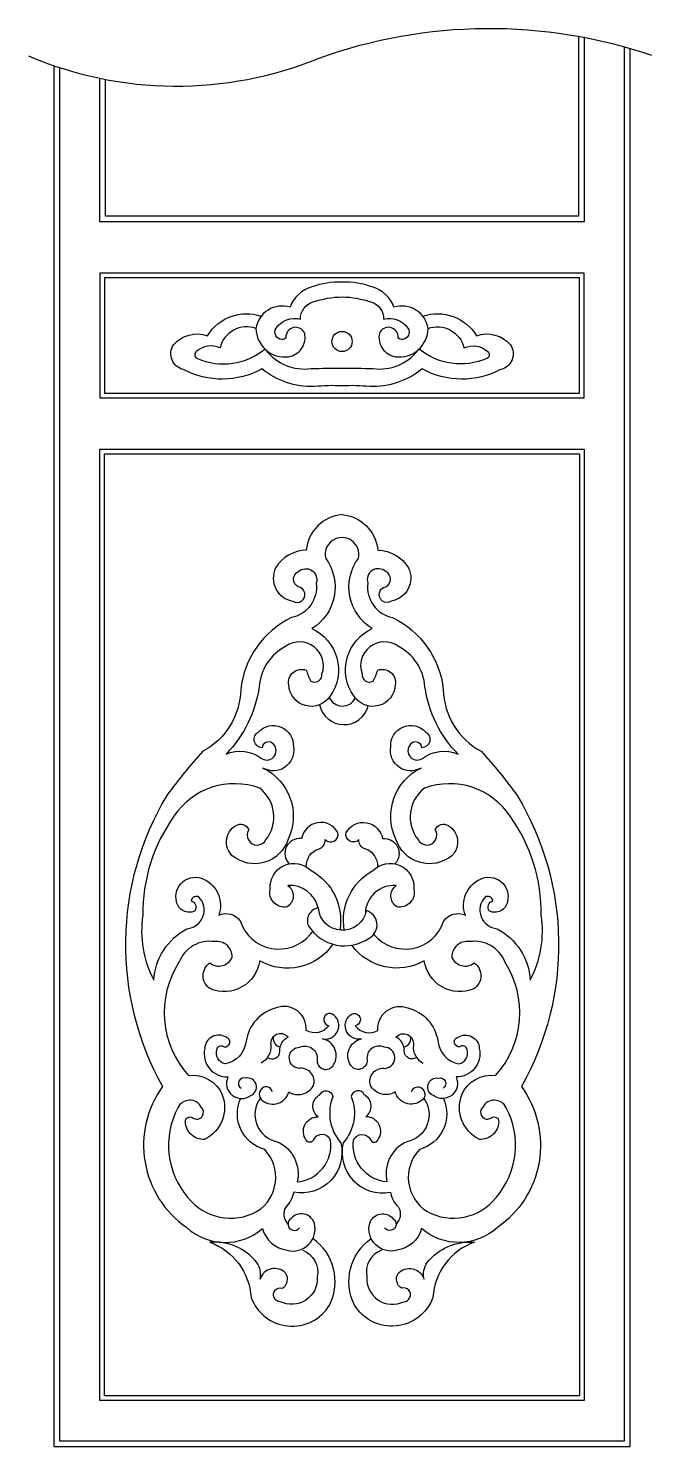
# Model space of a CAD drawing. Header units: metres. Extents: x -17 to 394, y 0 to 935.
import ezdxf

# ---------------------------------------------------------------- set-up
doc = ezdxf.new("R2010")
doc.units = ezdxf.units.M
for name, color, linetype in [('3', 3, 'Continuous'), ('4', 4, 'Continuous'), ('7', 7, 'Continuous')]:
    doc.layers.add(name, color=color, linetype=linetype)

msp = doc.modelspace()

# ---------------------------------------------------------------- linework, layer by layer
at = {"layer": '3'}
for points in [[(-16.71, 916.5, 0.2), (175.02, 915.16, -0.17), (394.04, 916.99)], [(190.12, 767.39, 0.1), (170.19, 764.31, 0.24), (155.76, 750.93, 0.46), (133.3, 736.91, 0.45), (154.73, 718.32, 0.43), (165.38, 733.77, 0.83), (153.01, 731.02, -0.33), (150.26, 729.65, -0.57), (146.58, 737.09, -0.33), (162.63, 743.03, -0.34), (170.95, 754.48, -0.07), (190, 757.78, -0.07), (209.05, 754.48, -0.34), (217.37, 743.03, -0.33), (233.42, 737.09, -0.57), (229.74, 729.65, -0.33), (226.99, 731.02, 0.83), (214.62, 733.77, 0.43), (225.27, 718.32, 0.45), (246.7, 736.91, 0.46), (224.24, 750.93, 0.24), (209.81, 764.31, 0.1), (190.12, 767.39)], [(243.18, 745.05, -0.35), (278.67, 732.16, -0.31), (301.07, 726.09, -0.52), (294.54, 709.78, -0.25), (242.74, 710.24, -0.18), (208.29, 698.61, 0.04), (190, 699.05, 0.04), (171.71, 698.61, -0.18), (137.26, 710.24, -0.25), (85.46, 709.78, -0.52), (78.93, 726.09, -0.31), (101.33, 732.16, -0.35), (136.82, 745.05)], [(133.3, 736.91, 0.45), (109.63, 724.05, 0.31), (93.78, 721.58, 0.55), (94.66, 717.09, 0.28), (139.22, 723.35, 0.28)], [(246.7, 736.91, -0.45), (270.37, 724.05, -0.31), (286.22, 721.58, -0.55), (285.34, 717.09, -0.28), (240.78, 723.35, -0.28)], [(139.83, 722.8, 0.27), (169.66, 710.45, -0.01), (190, 710.77, -0.01), (210.34, 710.45, 0.27), (240.17, 722.8)], [(190, 614.26, 0.36), (166.38, 590.73, 0.26), (146.23, 579.14, 0.5), (157.53, 557.19, 1.23), (161.19, 566.64, -0.61), (161.19, 576.7, -0.77), (173.03, 569.09, -0.39), (156.79, 546.39, 0.26), (123.24, 498.82, -0.27), (98.37, 458.33, 0.03), (74.56, 429.13, 0.27), (71.77, 237.36, 0.42), (87.64, 144.37, 0.38), (137.61, 143.73, 0.3), (153.81, 129.46, 0.58), (171.75, 147.24, 0.58), (156.41, 150.3, 1.21), (161.93, 144.17)], [(190, 614.26, -0.36), (213.62, 590.73, -0.26), (233.77, 579.14, -0.5), (222.47, 557.19, -1.23), (218.81, 566.64, 0.61), (218.81, 576.7, 0.77), (206.97, 569.09, 0.39), (223.21, 546.39, -0.26), (256.76, 498.82, 0.27), (281.63, 458.33, -0.03), (305.44, 429.13, -0.27), (308.23, 237.36, -0.42), (292.36, 144.37, -0.38), (242.39, 143.73, -0.3), (226.19, 129.46, -0.58), (208.25, 147.24, -0.58), (223.59, 150.3, -1.21), (218.07, 144.17)], [(210.93, 337.7), (211.03, 337.6, 0.59), (256.91, 346.15, -0.37), (271.29, 350.26, -0.39), (280.87, 373.86, -0.65), (299.02, 359.15, -0.5), (287.04, 352.99, -0.48), (289.43, 359.83, 0.48), (284.3, 362.23, 0.63), (292.17, 341.36, -0.26), (314.08, 307.51, 0.16), (321.29, 350.12, 0.16), (300.75, 415.44, 0.35), (244.26, 433.91, 0.42), (240.15, 400.05, 1.05), (251.45, 406.55, -0.48), (260, 409.29, -0.49), (262.4, 389.45, -0.53), (225.43, 400.4, -0.41), (242.09, 447.24, -0.64), (222.07, 461.16, -0.71), (245.14, 470.97, -0.75), (242.7, 460.63, 0.57), (236, 463.67, 0.95), (242.7, 453.33, -0.28), (266.46, 456.37, -0.16), (244.62, 500.8, 0.26), (226.96, 527.57, 0.73), (203.2, 509.32, 0.62), (210.51, 504.45, 0.05), (213.56, 511.75, -0.58), (225.13, 502.02, -0.73), (197.72, 494.72, -0.47), (209.9, 539.14, -0.44), (200.77, 585.38, 1.28), (179.23, 585.38, -0.44), (170.1, 539.14, -0.47), (182.28, 494.72, -0.73), (154.87, 502.02, -0.58), (166.44, 511.75, 0.05), (169.49, 504.45, 0.62), (176.8, 509.32, 0.73), (153.04, 527.57, 0.26), (135.38, 500.8, -0.16), (113.54, 456.37, -0.28), (137.3, 453.33, 0.95), (144, 463.67, 0.57), (137.3, 460.63, -0.75), (134.86, 470.97, -0.71), (157.93, 461.16, -0.64), (137.91, 447.24, -0.41), (154.57, 400.4, -0.53), (117.6, 389.45, -0.49), (120, 409.29, -0.48), (128.55, 406.55, 1.05), (139.85, 400.05, 0.42), (135.74, 433.91, 0.35), (79.25, 415.44, 0.16), (58.71, 350.12, 0.16), (65.92, 307.51, -0.26), (87.83, 341.36, 0.63), (95.7, 362.23, 0.48), (90.57, 359.83, -0.48), (92.96, 352.99, -0.5), (80.98, 359.15, -0.65), (99.13, 373.86, -0.39), (108.71, 350.26, -0.37), (123.09, 346.15, 0.59), (168.97, 337.6, 0.03), (170.65, 339.49)], [(166.4, 382.23, -0.34), (174.88, 394.05, 0.38), (178.82, 400.12, 0.79), (187.32, 404.67, 0.71), (163.36, 400.72, 0.71), (155.19, 384.12, 0.71)], [(213.6, 382.23, 0.34), (205.12, 394.05, -0.38), (201.18, 400.12, -0.79), (192.68, 404.67, -0.71), (216.64, 400.72, -0.71), (224.81, 384.12, -0.71)], [(174.2, 355, 0.38), (154.25, 369.75, -0.53), (153.9, 355.73, -0.54), (142.61, 367.36, -0.7), (169.65, 379.67, -0.32), (188.53, 340.35)], [(191.48, 340.29, -0.32), (210.35, 379.67, -0.7), (237.39, 367.36, -0.54), (226.1, 355.73, -0.53), (225.75, 369.75, 0.44), (205.38, 351.15, 0.44)], [(183.99, 331.09, -0.39), (135.76, 320.16, -0.49), (103.24, 301.69, -0.54), (102.89, 318.79, 0.5), (117.61, 322.55, 0.47), (105.97, 332.81, 0.35), (82.69, 319.48, 0.34), (88.86, 244.58, -0.34), (111.02, 231.96, -0.39), (99.44, 202.49, -0.42), (86.74, 214.05, -0.64), (91.6, 216.67, 0.94), (97.2, 223.76, 0.62), (81.89, 223.38, 0.31), (88.24, 164.43, 0.37), (134.1, 155.1, 0.47), (139.03, 195.77, -0.46), (123.16, 229.4)], [(256.84, 229.4, -0.46), (240.97, 195.77, 0.47), (245.9, 155.1, 0.37), (291.76, 164.43, 0.31), (298.11, 223.38, 0.62), (282.8, 223.76, 0.94), (288.4, 216.67, -0.64), (293.26, 214.05, -0.42), (280.56, 202.49, -0.39), (268.98, 231.96, -0.34), (291.14, 244.58, 0.34), (297.31, 319.48, 0.35), (274.03, 332.81, 0.47), (262.39, 322.55, 0.5), (277.11, 318.79, -0.54), (276.76, 301.69, -0.49), (244.24, 320.16, -0.38), (196.48, 330.43, -0.38)], [(144.01, 233.74, 0.5), (138.57, 236.85, 0.61), (137.8, 227.92, 0.53), (154.89, 233.74, 0.43), (171.21, 238.01, 0.56), (161.49, 249.27, -0.95), (162.27, 263.24, -0.59), (173.54, 255.09, 0.82), (184.42, 251.6, 0.53), (177.22, 268.65, 0.77), (184.69, 284.32, 0.74), (177.97, 280.59, 0.25), (181.33, 277.23, -0.37), (166.39, 274.25, 0.55), (146.6, 289.17, 0.3), (126.8, 267.16, -0.33), (112.98, 252.24, -0.43), (107.52, 261.73, -0.57), (112.37, 263.5, 0.93), (113.73, 269.77, 0.58), (99.54, 262.31, 0.49), (114.85, 243.65, 0.78), (129.79, 231.34, 0.9), (126.43, 242.91, 0.87), (123.44, 236.19)], [(235.99, 233.74, -0.5), (241.43, 236.85, -0.61), (242.2, 227.92, -0.53), (225.11, 233.74, -0.43), (208.79, 238.01, -0.56), (218.51, 249.27, 0.95), (217.73, 263.24, 0.59), (206.46, 255.09, -0.82), (195.58, 251.6, -0.53), (202.78, 268.65, -0.77), (195.31, 284.32, -0.74), (202.03, 280.59, -0.25), (198.67, 277.23, 0.37), (213.61, 274.25, -0.55), (233.4, 289.17, -0.3), (253.2, 267.16, 0.33), (267.02, 252.24, 0.43), (272.48, 261.73, 0.57), (267.63, 263.5, -0.93), (266.27, 269.77, -0.58), (280.46, 262.31, -0.49), (265.15, 243.65, -0.78), (250.21, 231.34, -0.9), (253.57, 242.91, -0.87), (256.56, 236.19)], [(140.89, 256.48, 0.61), (149.06, 260.52, -0.32), (154.5, 269.84, 0.75), (142.98, 264.58, -0.31), (136.63, 252.76)], [(239.11, 256.48, -0.61), (230.94, 260.52, 0.32), (225.5, 269.84, -0.75), (237.02, 264.58, 0.31), (243.37, 252.76)], [(136.15, 229.63, 0.55), (147.33, 200.95, -0.36), (160.4, 174.46, 0.43), (182.43, 202.07, 0.63), (171.22, 202.44, -0.7), (166.37, 202.07, -0.62), (174.21, 217.36, -0.54), (175.33, 231.91, -0.73), (183.92, 230.79, 0.28), (189.2, 200.2, -0.55), (158.16, 167.74, -0.15), (152.86, 157.83, 0.35), (154.37, 146.71)], [(243.85, 229.63, -0.55), (232.67, 200.95, 0.36), (219.6, 174.46, -0.43), (197.57, 202.07, -0.63), (208.78, 202.44, 0.7), (213.63, 202.07, 0.62), (205.79, 217.36, 0.54), (204.67, 231.91, 0.73), (196.08, 230.79, -0.28), (190.8, 200.2, 0.55), (221.84, 167.74, 0.15), (227.14, 157.83, -0.35), (225.63, 146.71)], [(164.07, 129.53, -0.36), (173.68, 111.8, -0.58), (149.27, 95.54, -1.15), (150.75, 104.41, 0.43), (152.97, 114.02, 0.59), (135.96, 110.32, 0.21), (133.85, 121.41, 0.25), (102.78, 134.71, -0.3), (130.09, 98.34, 0.63), (181.82, 93.32, 0.37), (170.76, 137.13)], [(215.93, 129.53, 0.36), (206.32, 111.8, 0.58), (230.73, 95.54, 1.15), (229.25, 104.41, -0.43), (227.03, 114.02, -0.59), (244.04, 110.32, -0.21), (246.15, 121.41, -0.25), (277.22, 134.71, 0.3), (249.91, 98.34, -0.63), (198.18, 93.32, -0.37), (209.24, 137.13)]]:
    msp.add_lwpolyline(points, format="xyb", dxfattribs=at)
for points in [[(349.6, 929.12), (349.6, 807.12), (30.4, 807.12), (30.4, 901.99)], [(3.8, 908.93), (3.8, 3.8), (376.2, 3.8), (376.2, 922.68)]]:
    msp.add_lwpolyline(points, dxfattribs=at)
for points in [[(33.44, 770.26), (33.44, 694.26), (346.56, 694.26), (346.56, 770.26)], [(33.44, 33.44), (33.44, 654.36), (346.56, 654.36), (346.56, 33.44)]]:
    msp.add_lwpolyline(points, close=True, dxfattribs=at)
msp.add_lwpolyline([(167.92, 343.13, 0.43), (207.92, 335.2, 0.67), (205.94, 353.34, -0.88), (174.44, 355.04, 0.5)], format="xyb", close=True, dxfattribs=at)
msp.add_circle((190, 728.37), 6.66, dxfattribs=at)
for centre, radius, start, end in [((191.34, 492.32), 16.51, 191.92, 345.44), ((190.24, 497.47), 9.42, 203.33, 334.05), ((151.07, 269.49), 6.56, 177.26, 253.42), ((228.93, 269.49), 6.56, 286.58, 2.74)]:
    msp.add_arc(centre, radius, start, end, dxfattribs=at)
at = {"layer": '4'}
for points in [[(345.8, 929.85), (345.8, 810.92), (34.2, 810.92), (34.2, 901.24)], [(0, 910.18), (0, 0), (380, 0), (380, 921.57)]]:
    msp.add_lwpolyline(points, dxfattribs=at)
at = {"layer": '7'}
for points in [[(30.4, 773.3), (30.4, 691.22), (349.6, 691.22), (349.6, 773.3)], [(30.4, 30.4), (30.4, 657.4), (349.6, 657.4), (349.6, 30.4)]]:
    msp.add_lwpolyline(points, close=True, dxfattribs=at)

doc.saveas('drawing.dxf')
